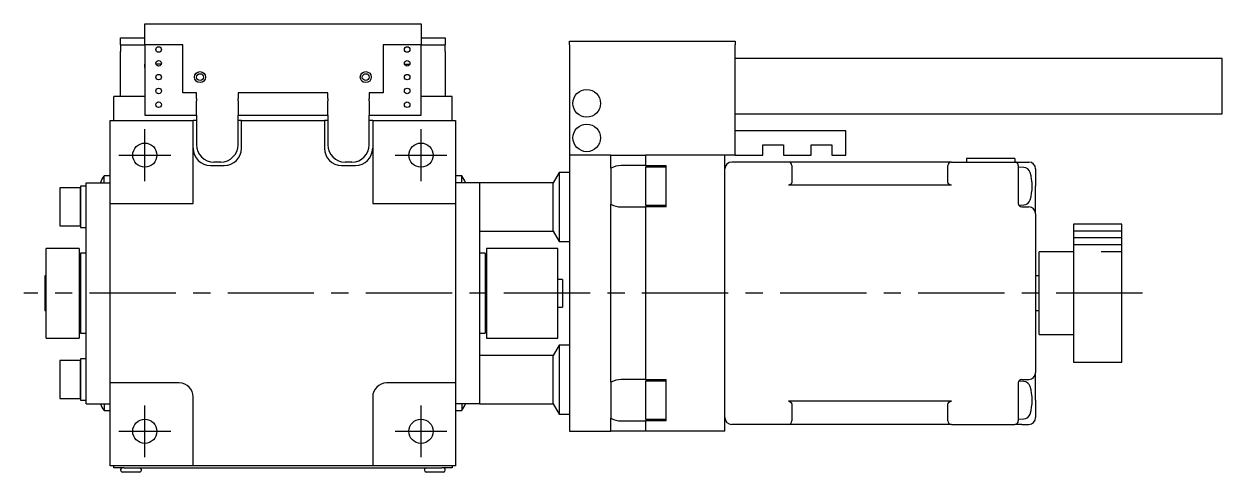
# Model space of a CAD drawing. Extents: x 56 to 595, y 17 to 332.
# Drawn here: x 361.8 to 535.2, y 205.1 to 269.9 of the extents above; entities that cross this region are included whole.
import ezdxf

# ---------------------------------------------------------------- set-up
doc = ezdxf.new("R2010")
doc.units = 0
doc.header["$LTSCALE"] = 10
doc.linetypes.add('CENTER', pattern=[2, 1.25, -0.25, 0.25, -0.25])
for name, color, linetype in [('1', 7, 'CONTINUOUS'), ('11', 7, 'CONTINUOUS'), ('2', 7, 'CONTINUOUS')]:
    doc.layers.add(name, color=color, linetype=linetype)

msp = doc.modelspace()

# ---------------------------------------------------------------- linework, layer by layer
at = {"layer": '1', "color": 7, "linetype": 'CONTINUOUS'}
for p, q in [((379.250001, 269.95), (419.250001, 269.95)), ((379.250001, 268.95), (379.250001, 269.95)), ((379.250001, 266.95), (379.250001, 268.95)), ((419.250001, 269.95), (419.250001, 268.95)), ((419.250001, 268.95), (419.250001, 266.95)), ((375.750001, 266.95), (375.750001, 267.95)), ((375.750001, 267.95), (379.250001, 267.95)), ((419.250001, 267.95), (422.750001, 267.95)), ((422.750001, 267.95), (422.750001, 266.95)), ((440.750001, 267.45), (464.750001, 267.45)), ((440.750001, 266.95), (440.750001, 267.45)), ((464.750001, 267.45), (464.750001, 266.95)), ((375.750001, 266.95), (379.250001, 266.95)), ((375.750001, 266.95), (375.750001, 265.95)), ((375.750001, 259.45), (375.750001, 265.95)), ((384.750001, 266.95), (379.250001, 266.95)), ((379.250001, 266.95), (379.250001, 256.75)), ((384.750001, 259.95), (384.750001, 266.95)), ((419.250001, 266.95), (413.750001, 266.95)), ((413.750001, 266.95), (413.750001, 259.95)), ((419.250001, 266.95), (422.750001, 266.95)), ((419.250001, 256.75), (419.250001, 266.95)), ((422.750001, 265.95), (422.750001, 266.95)), ((422.750001, 265.95), (422.750001, 259.45)), ((440.750001, 266.95), (440.750001, 250.95)), ((464.750001, 250.95), (464.750001, 266.95)), ((379.249964, 263.65), (379.249964, 264.15)), ((381.637299, 264.15), (380.862703, 264.15)), ((416.862703, 264.15), (417.637299, 264.15)), ((419.250038, 263.65), (419.250038, 264.15)), ((535.249999, 264.95), (464.750001, 264.95)), ((535.249999, 256.95), (535.249999, 264.95)), ((374.750001, 255.95), (374.750001, 259.45)), ((379.250001, 259.45), (374.750001, 259.45)), ((386.750001, 259.95), (384.750001, 259.95)), ((386.750001, 259.157107), (386.750001, 259.95)), ((386.750001, 259.157107), (386.750001, 258.803553)), ((386.750001, 257.096447), (386.750001, 258.803553)), ((405.750001, 259.95), (392.750001, 259.95)), ((392.750001, 259.95), (392.750001, 259.157107)), ((392.750001, 258.803553), (392.750001, 259.157107)), ((392.750001, 258.803553), (392.750001, 257.096447)), ((405.750001, 259.157107), (405.750001, 259.95)), ((405.750001, 259.157107), (405.750001, 258.803553)), ((405.750001, 257.096447), (405.750001, 258.803553)), ((413.750001, 259.95), (411.750001, 259.95)), ((411.750001, 259.95), (411.750001, 259.157107)), ((411.750001, 258.803553), (411.750001, 259.157107)), ((411.750001, 258.803553), (411.750001, 257.096447)), ((423.750001, 259.45), (419.250001, 259.45)), ((423.750001, 255.95), (423.750001, 259.45)), ((386.750001, 256.742893), (386.750001, 257.096447)), ((392.750001, 257.096447), (392.750001, 256.742893)), ((405.750001, 256.742893), (405.750001, 257.096447)), ((411.750001, 257.096447), (411.750001, 256.742893)), ((464.750001, 256.95), (535.249999, 256.95)), ((374.250001, 243.95), (374.250001, 255.95)), ((374.250001, 255.95), (386.250001, 255.95)), ((379.250001, 256.75), (386.750001, 256.75)), ((386.250001, 243.95), (386.250001, 255.95)), ((386.750001, 255.95), (386.250001, 255.95)), ((386.750001, 256.742893), (386.750001, 252.45)), ((392.750001, 256.75), (405.750001, 256.75)), ((392.750001, 252.45), (392.750001, 256.742893)), ((393.250001, 255.95), (392.750001, 255.95)), ((393.250001, 251.95), (393.250001, 255.95)), ((393.250001, 255.95), (405.250001, 255.95)), ((405.250001, 255.95), (405.250001, 251.95)), ((405.750001, 255.95), (405.250001, 255.95)), ((405.750001, 256.742893), (405.750001, 252.45)), ((411.750001, 256.75), (419.250001, 256.75)), ((411.750001, 252.45), (411.750001, 256.742893)), ((412.250001, 255.95), (411.750001, 255.95)), ((412.250001, 255.95), (424.250001, 255.95)), ((412.250001, 255.95), (412.250001, 243.95)), ((424.250001, 255.95), (424.250001, 243.95)), ((480.750001, 254.45), (464.750001, 254.45)), ((480.750001, 250.95), (480.750001, 254.45)), ((468.750001, 252.45), (471.750001, 252.45)), ((468.750001, 250.95), (468.750001, 252.45)), ((471.750001, 252.45), (471.750001, 250.95)), ((475.750001, 252.45), (478.750001, 252.45)), ((475.750001, 250.95), (475.750001, 252.45)), ((478.750001, 252.45), (478.750001, 250.95)), ((390.250001, 249.95), (389.250001, 249.95)), ((409.250001, 249.95), (408.250001, 249.95)), ((440.750001, 250.95), (440.750001, 210.95)), ((446.750001, 250.95), (440.750001, 250.95)), ((446.750001, 249.048076), (446.750001, 250.95)), ((446.750001, 250.95), (451.750001, 250.95)), ((451.750001, 250.95), (451.750001, 249.45)), ((463.250001, 250.95), (451.750001, 250.95)), ((463.250001, 210.95), (463.250001, 250.95)), ((464.750001, 250.95), (463.250001, 250.95)), ((472.450001, 249.95), (464.250001, 249.95)), ((464.750001, 250.95), (468.750001, 250.95)), ((471.750001, 250.95), (475.750001, 250.95)), ((496.050001, 249.95), (472.450001, 249.95)), ((478.750001, 250.95), (480.750001, 250.95)), ((496.050001, 249.95), (505.250001, 249.95)), ((505.250001, 250.45), (498.250001, 250.45)), ((498.250001, 250.45), (498.250001, 249.95)), ((505.250001, 250.45), (505.250001, 249.95)), ((505.250001, 249.95), (506.250001, 249.95)), ((506.250001, 249.95), (507.250001, 249.95)), ((388.750001, 249.45), (390.750001, 249.45)), ((407.750001, 249.45), (409.750001, 249.45)), ((439.250001, 248.45), (438.383976, 246.95)), ((439.250001, 248.45), (439.250001, 238.45)), ((440.750001, 248.45), (439.250001, 248.45)), ((446.750001, 249.048076), (446.750001, 246.45)), ((451.750001, 249.45), (448.250001, 249.45)), ((451.750001, 249.45), (454.750001, 249.45)), ((451.750001, 249.2), (451.750001, 243.7)), ((454.750001, 249.2), (451.750001, 249.2)), ((454.750001, 243.45), (454.750001, 249.45)), ((472.950001, 249.45), (472.950001, 247.95)), ((495.550001, 247.95), (495.550001, 249.45)), ((505.750001, 249.45), (505.750001, 247.95)), ((506.553724, 249.157879), (505.750001, 249.2)), ((508.250001, 248.95), (508.250001, 246.45)), ((369.950001, 246.45), (369.950001, 240.45)), ((369.950001, 246.45), (369.950001, 246.2)), ((370.750001, 246.45), (369.950001, 246.45)), ((370.750001, 246.95), (374.250001, 246.95)), ((370.750001, 214.95), (370.750001, 246.95)), ((373.352002, 246.95), (373.352002, 247.95)), ((374.250001, 247.95), (373.352002, 247.95)), ((425.148, 247.95), (424.250001, 247.95)), ((427.750001, 246.95), (424.250001, 246.95)), ((425.148, 246.95), (425.148, 247.95)), ((427.750001, 243.45), (427.750001, 246.95)), ((438.383976, 246.95), (427.750001, 246.95)), ((438.383976, 243.45), (438.383976, 246.95)), ((446.750001, 246.45), (446.750001, 243.851924)), ((472.474535, 246.598835), (472.450001, 246.598232)), ((496.050001, 246.598232), (472.450001, 246.598232)), ((472.49901, 246.60064), (472.474535, 246.598835)), ((472.523366, 246.603644), (472.49901, 246.60064)), ((472.547546, 246.60784), (472.523366, 246.603644)), ((472.571491, 246.613217), (472.547546, 246.60784)), ((472.595143, 246.619762), (472.571491, 246.613217)), ((472.618446, 246.62746), (472.595143, 246.619762)), ((472.641343, 246.636293), (472.618446, 246.62746)), ((472.663779, 246.646238), (472.641343, 246.636293)), ((472.685699, 246.657272), (472.663779, 246.646238)), ((472.707052, 246.669368), (472.685699, 246.657272)), ((472.727786, 246.682497), (472.707052, 246.669368)), ((472.747851, 246.696629), (472.727786, 246.682497)), ((472.767198, 246.711727), (472.747851, 246.696629)), ((472.78578, 246.727757), (472.767198, 246.711727)), ((472.803554, 246.744679), (472.78578, 246.727757)), ((472.820477, 246.762453), (472.803554, 246.744679)), ((472.836506, 246.781036), (472.820477, 246.762453)), ((472.851605, 246.800383), (472.836506, 246.781036)), ((472.865736, 246.820447), (472.851605, 246.800383)), ((472.878865, 246.841181), (472.865736, 246.820447)), ((472.890962, 246.862534), (472.878865, 246.841181)), ((472.901996, 246.884455), (472.890962, 246.862534)), ((472.911941, 246.906891), (472.901996, 246.884455)), ((472.920773, 246.929787), (472.911941, 246.906891)), ((472.928471, 246.95309), (472.920773, 246.929787)), ((472.935017, 246.976742), (472.928471, 246.95309)), ((472.940394, 247.000687), (472.935017, 246.976742)), ((472.944589, 247.024867), (472.940394, 247.000687)), ((472.947593, 247.049224), (472.944589, 247.024867)), ((472.949399, 247.073698), (472.947593, 247.049224)), ((472.950001, 247.098232), (472.949399, 247.073698)), ((472.950001, 247.95), (472.950001, 247.098232)), ((495.550001, 247.098232), (495.550001, 247.95)), ((495.550603, 247.073698), (495.550001, 247.098232)), ((495.552409, 247.049224), (495.550603, 247.073698)), ((495.555413, 247.024867), (495.552409, 247.049224)), ((495.559608, 247.000687), (495.555413, 247.024867)), ((495.564985, 246.976742), (495.559608, 247.000687)), ((495.571531, 246.95309), (495.564985, 246.976742)), ((495.579229, 246.929787), (495.571531, 246.95309)), ((495.588061, 246.906891), (495.579229, 246.929787)), ((495.598006, 246.884455), (495.588061, 246.906891)), ((495.60904, 246.862534), (495.598006, 246.884455)), ((495.621137, 246.841181), (495.60904, 246.862534)), ((495.634266, 246.820447), (495.621137, 246.841181)), ((495.648397, 246.800383), (495.634266, 246.820447)), ((495.663496, 246.781036), (495.648397, 246.800383)), ((495.679525, 246.762453), (495.663496, 246.781036)), ((495.696448, 246.744679), (495.679525, 246.762453)), ((495.714222, 246.727757), (495.696448, 246.744679)), ((495.732804, 246.711727), (495.714222, 246.727757)), ((495.752151, 246.696629), (495.732804, 246.711727)), ((495.772216, 246.682497), (495.752151, 246.696629)), ((495.79295, 246.669368), (495.772216, 246.682497)), ((495.814303, 246.657272), (495.79295, 246.669368)), ((495.836223, 246.646238), (495.814303, 246.657272)), ((495.858659, 246.636293), (495.836223, 246.646238)), ((495.881556, 246.62746), (495.858659, 246.636293)), ((495.904859, 246.619762), (495.881556, 246.62746)), ((495.928511, 246.613217), (495.904859, 246.619762)), ((495.952456, 246.60784), (495.928511, 246.613217)), ((495.976636, 246.603644), (495.952456, 246.60784)), ((496.000992, 246.60064), (495.976636, 246.603644)), ((496.025467, 246.598835), (496.000992, 246.60064)), ((496.050001, 246.598232), (496.025467, 246.598835)), ((505.750001, 247.95), (505.750001, 243.864214)), ((508.250001, 242.45), (508.250001, 246.45)), ((366.950001, 246.2), (366.950001, 240.7)), ((369.950001, 246.2), (366.950001, 246.2)), ((369.950001, 246.2), (369.950001, 243.45)), ((369.950001, 240.7), (369.950001, 246.2)), ((369.950001, 243.45), (369.950001, 240.7)), ((374.250001, 243.95), (386.250001, 243.95)), ((374.250001, 217.95), (374.250001, 243.95)), ((412.250001, 243.95), (424.250001, 243.95)), ((424.250001, 243.95), (424.250001, 217.95)), ((427.750001, 218.45), (427.750001, 243.45)), ((438.383976, 239.95), (438.383976, 243.45)), ((446.750001, 218.048076), (446.750001, 243.851924)), ((448.250001, 243.45), (451.750001, 243.45)), ((451.750001, 243.7), (454.750001, 243.7)), ((451.750001, 243.45), (451.750001, 218.45)), ((454.750001, 243.45), (451.750001, 243.45)), ((505.815038, 243.703408), (506.553724, 243.742121)), ((506.250001, 243.45), (507.250001, 243.45)), ((508.250001, 242.45), (508.250001, 219.45)), ((366.950001, 240.7), (369.950001, 240.7)), ((369.950001, 240.7), (369.950001, 240.45)), ((369.950001, 240.45), (370.750001, 240.45)), ((427.750001, 239.95), (438.383976, 239.95)), ((438.383976, 239.95), (439.250001, 238.45)), ((513.750001, 240.95), (513.750001, 220.95)), ((520.750001, 240.95), (513.750001, 240.95)), ((520.750001, 220.95), (520.750001, 240.95)), ((439.250001, 238.45), (440.750001, 238.45)), ((364.950001, 230.95), (364.950001, 237.45)), ((369.750001, 237.45), (364.950001, 237.45)), ((369.750001, 237.45), (369.750001, 230.95)), ((369.950001, 236.75), (369.950001, 230.8874)), ((370.750001, 236.75), (369.950001, 236.75)), ((428.550001, 236.75), (427.750001, 236.75)), ((428.550001, 236.75), (428.550001, 230.8874)), ((428.750001, 237.45), (428.750001, 230.95)), ((433.550001, 237.45), (428.750001, 237.45)), ((439.050001, 237.45), (433.550001, 237.45)), ((439.050001, 224.45), (439.050001, 237.45)), ((508.750001, 224.95), (508.750001, 236.95)), ((513.750001, 236.95), (508.750001, 236.95)), ((369.950001, 234.45), (369.750001, 234.45)), ((428.750001, 234.45), (428.550001, 234.45)), ((364.750001, 233.45), (364.750001, 228.45)), ((364.950001, 233.45), (364.750001, 233.45)), ((439.750001, 232.95), (439.050001, 232.95)), ((439.750001, 232.95), (439.750001, 228.95)), ((439.750001, 232.95), (439.750001, 228.95)), ((508.750001, 233.45), (508.250001, 233.45)), ((364.950001, 224.45), (364.950001, 230.95)), ((369.750001, 230.95), (369.750001, 224.45)), ((369.950001, 230.8874), (369.950001, 225.15)), ((428.550001, 230.8874), (428.550001, 225.15)), ((428.750001, 230.95), (428.750001, 224.45)), ((364.750001, 228.45), (364.950001, 228.45)), ((369.750001, 227.45), (369.950001, 227.45)), ((428.550001, 227.45), (428.750001, 227.45)), ((439.050001, 228.95), (439.750001, 228.95)), ((508.250001, 228.45), (508.750001, 228.45)), ((364.950001, 224.45), (369.750001, 224.45)), ((369.950001, 225.15), (370.750001, 225.15)), ((427.750001, 225.15), (428.550001, 225.15)), ((428.750001, 224.45), (433.550001, 224.45)), ((433.550001, 224.45), (439.050001, 224.45)), ((508.750001, 224.95), (513.750001, 224.95)), ((439.250001, 223.45), (438.383976, 221.95)), ((439.250001, 223.45), (439.250001, 213.45)), ((440.750001, 223.45), (439.250001, 223.45)), ((366.950001, 221.2), (366.950001, 215.7)), ((369.950001, 221.2), (366.950001, 221.2)), ((369.950001, 221.45), (369.950001, 215.45)), ((369.950001, 221.45), (369.950001, 221.2)), ((370.750001, 221.45), (369.950001, 221.45)), ((369.950001, 221.2), (369.950001, 218.45)), ((369.950001, 215.7), (369.950001, 221.2)), ((438.383976, 221.95), (427.750001, 221.95)), ((438.383976, 218.45), (438.383976, 221.95)), ((513.750001, 220.95), (520.750001, 220.95)), ((508.250001, 215.45), (508.250001, 219.45)), ((369.950001, 218.45), (369.950001, 215.7)), ((374.250001, 205.95), (374.250001, 217.95)), ((384.250001, 217.95), (374.250001, 217.95)), ((424.250001, 217.95), (414.250001, 217.95)), ((424.250001, 217.95), (424.250001, 205.95)), ((427.750001, 214.95), (427.750001, 218.45)), ((438.383976, 214.95), (438.383976, 218.45)), ((446.750001, 218.048076), (446.750001, 215.45)), ((451.750001, 218.45), (448.250001, 218.45)), ((451.750001, 218.45), (454.750001, 218.45)), ((451.750001, 218.2), (451.750001, 212.7)), ((454.750001, 218.2), (451.750001, 218.2)), ((454.750001, 212.45), (454.750001, 218.45)), ((505.750001, 218.035786), (505.750001, 213.95)), ((506.553724, 218.157879), (505.815038, 218.196592)), ((506.250001, 218.45), (507.250001, 218.45)), ((366.950001, 215.7), (369.950001, 215.7)), ((369.950001, 215.7), (369.950001, 215.45)), ((369.950001, 215.45), (370.750001, 215.45)), ((386.250001, 205.95), (386.250001, 215.95)), ((412.250001, 215.95), (412.250001, 205.95)), ((446.750001, 215.45), (446.750001, 212.851924)), ((496.050001, 215.301768), (472.450001, 215.301768)), ((472.450001, 215.301768), (472.474535, 215.301165)), ((472.474535, 215.301165), (472.49901, 215.29936)), ((472.49901, 215.29936), (472.523366, 215.296356)), ((472.523366, 215.296356), (472.547546, 215.29216)), ((472.547546, 215.29216), (472.571491, 215.286783)), ((472.571491, 215.286783), (472.595143, 215.280238)), ((472.595143, 215.280238), (472.618446, 215.27254)), ((472.618446, 215.27254), (472.641343, 215.263707)), ((472.641343, 215.263707), (472.663779, 215.253762)), ((472.663779, 215.253762), (472.685699, 215.242728)), ((472.685699, 215.242728), (472.707052, 215.230632)), ((472.707052, 215.230632), (472.727786, 215.217503)), ((472.727786, 215.217503), (472.747851, 215.203371)), ((472.747851, 215.203371), (472.767198, 215.188273)), ((472.767198, 215.188273), (472.78578, 215.172243)), ((472.78578, 215.172243), (472.803554, 215.155321)), ((472.803554, 215.155321), (472.820477, 215.137547)), ((495.679525, 215.137547), (495.696448, 215.155321)), ((495.696448, 215.155321), (495.714222, 215.172243)), ((495.714222, 215.172243), (495.732804, 215.188273)), ((495.732804, 215.188273), (495.752151, 215.203371)), ((495.752151, 215.203371), (495.772216, 215.217503)), ((495.772216, 215.217503), (495.79295, 215.230632)), ((495.79295, 215.230632), (495.814303, 215.242728)), ((495.814303, 215.242728), (495.836223, 215.253762)), ((495.836223, 215.253762), (495.858659, 215.263707)), ((495.858659, 215.263707), (495.881556, 215.27254)), ((495.881556, 215.27254), (495.904859, 215.280238)), ((495.904859, 215.280238), (495.928511, 215.286783)), ((495.928511, 215.286783), (495.952456, 215.29216)), ((495.952456, 215.29216), (495.976636, 215.296356)), ((495.976636, 215.296356), (496.000992, 215.29936)), ((496.000992, 215.29936), (496.025467, 215.301165)), ((496.025467, 215.301165), (496.050001, 215.301768)), ((508.250001, 215.45), (508.250001, 212.95)), ((370.750001, 214.95), (374.250001, 214.95)), ((373.352002, 214.95), (373.352002, 213.95)), ((373.352002, 213.95), (374.250001, 213.95)), ((427.750001, 214.95), (424.250001, 214.95)), ((424.250001, 213.95), (425.148, 213.95)), ((425.148, 214.95), (425.148, 213.95)), ((427.750001, 214.95), (438.383976, 214.95)), ((438.383976, 214.95), (439.250001, 213.45)), ((439.250001, 213.45), (440.750001, 213.45)), ((472.820477, 215.137547), (472.836506, 215.118964)), ((472.836506, 215.118964), (472.851605, 215.099617)), ((472.851605, 215.099617), (472.865736, 215.079553)), ((472.865736, 215.079553), (472.878865, 215.058819)), ((472.878865, 215.058819), (472.890962, 215.037466)), ((472.890962, 215.037466), (472.901996, 215.015545)), ((472.901996, 215.015545), (472.911941, 214.993109)), ((472.911941, 214.993109), (472.920773, 214.970213)), ((472.920773, 214.970213), (472.928471, 214.94691)), ((472.928471, 214.94691), (472.935017, 214.923258)), ((472.935017, 214.923258), (472.940394, 214.899313)), ((472.940394, 214.899313), (472.944589, 214.875133)), ((472.944589, 214.875133), (472.947593, 214.850776)), ((472.947593, 214.850776), (472.949399, 214.826302)), ((472.949399, 214.826302), (472.950001, 214.801768)), ((472.950001, 214.801768), (472.950001, 213.95)), ((472.950001, 213.95), (472.950001, 212.45)), ((495.550001, 214.801768), (495.550603, 214.826302)), ((495.550001, 213.95), (495.550001, 214.801768)), ((495.550001, 212.45), (495.550001, 213.95)), ((495.550603, 214.826302), (495.552409, 214.850776)), ((495.552409, 214.850776), (495.555413, 214.875133)), ((495.555413, 214.875133), (495.559608, 214.899313)), ((495.559608, 214.899313), (495.564985, 214.923258)), ((495.564985, 214.923258), (495.571531, 214.94691)), ((495.571531, 214.94691), (495.579229, 214.970213)), ((495.579229, 214.970213), (495.588061, 214.993109)), ((495.588061, 214.993109), (495.598006, 215.015545)), ((495.598006, 215.015545), (495.60904, 215.037466)), ((495.60904, 215.037466), (495.621137, 215.058819)), ((495.621137, 215.058819), (495.634266, 215.079553)), ((495.634266, 215.079553), (495.648397, 215.099617)), ((495.648397, 215.099617), (495.663496, 215.118964)), ((495.663496, 215.118964), (495.679525, 215.137547)), ((505.750001, 213.95), (505.750001, 212.45)), ((446.750001, 210.95), (446.750001, 212.851924)), ((448.250001, 212.45), (451.750001, 212.45)), ((451.750001, 212.7), (454.750001, 212.7)), ((451.750001, 212.45), (451.750001, 210.95)), ((454.750001, 212.45), (451.750001, 212.45)), ((472.450001, 211.95), (464.250001, 211.95)), ((496.050001, 211.95), (472.450001, 211.95)), ((496.050001, 211.95), (505.250001, 211.95)), ((506.250001, 211.95), (505.250001, 211.95)), ((505.750001, 212.7), (506.553724, 212.742121)), ((506.250001, 211.95), (507.250001, 211.95)), ((440.750001, 210.95), (446.750001, 210.95)), ((451.750001, 210.95), (446.750001, 210.95)), ((463.250001, 210.95), (451.750001, 210.95)), ((386.250001, 205.95), (374.250001, 205.95)), ((374.750001, 205.65), (374.750001, 205.95)), ((376.250001, 205.65), (374.750001, 205.65)), ((375.750001, 205.4), (375.750001, 205.3)), ((378.500001, 205.05), (376.000001, 205.05)), ((376.250001, 205.65), (422.250001, 205.65)), ((378.750001, 205.3), (378.750001, 205.4)), ((412.250001, 205.95), (386.250001, 205.95)), ((424.250001, 205.95), (412.250001, 205.95)), ((419.750001, 205.4), (419.750001, 205.3)), ((422.500001, 205.05), (420.000001, 205.05)), ((423.750001, 205.65), (422.250001, 205.65)), ((422.750001, 205.3), (422.750001, 205.4)), ((423.750001, 205.95), (423.750001, 205.65))]:
    msp.add_line(p, q, dxfattribs=at)
for centre, radius in [((381.250001, 266.25), 0.4), ((417.250001, 266.25), 0.4), ((381.250001, 264.25), 0.4), ((417.250001, 264.25), 0.4), ((381.250001, 262.25), 0.4), ((387.250001, 262.25), 0.8), ((387.250001, 262.25), 0.5), ((411.250001, 262.25), 0.8), ((411.250001, 262.25), 0.5), ((417.250001, 262.25), 0.4), ((381.250001, 260.25), 0.4), ((417.250001, 260.25), 0.4), ((443.250001, 258.45), 2), ((381.250001, 258.25), 0.4), ((417.250001, 258.25), 0.4), ((443.250001, 253.45), 2), ((379.250001, 250.95), 1.75), ((419.250001, 250.95), 1.75), ((379.250001, 210.95), 1.75), ((419.250001, 210.95), 1.75)]:
    msp.add_circle(centre, radius, dxfattribs=at)
for centre, radius, start, end in [((388.750001, 251.95), 2.5, 180, 270), ((389.250001, 252.45), 2.5, 180, 270), ((390.250001, 252.45), 2.5, 270, 0), ((390.750001, 251.95), 2.5, 270, 0), ((407.750001, 251.95), 2.5, 180, 270), ((408.250001, 252.45), 2.5, 180, 270), ((409.250001, 252.45), 2.5, 270, 0), ((409.750001, 251.95), 2.5, 270, 0), ((464.250001, 248.95), 1, 90, 180), ((472.450001, 249.45), 0.5, 0, 90), ((496.050001, 249.45), 0.5, 90, 180), ((505.250001, 249.45), 0.5, 0, 90), ((507.250001, 248.95), 1, 0, 90), ((448.250001, 246.45), 3, 90, 120), ((506.501389, 248.159249), 1, 16.551336, 87.000028), ((500.750001, 246.45), 7, 343.448632, 16.551368), ((375.850001, 245.95), 3.2, 141.317813, 161.790043), ((422.650001, 245.95), 3.2, 18.209957, 38.682187), ((448.250001, 246.45), 3, 240, 270), ((506.250001, 243.95), 0.5, 180, 270), ((506.501389, 244.740751), 1, 272.999972, 343.448664), ((507.250001, 242.45), 1, 0, 90), ((507.250001, 219.45), 1, 270, 0), ((384.250001, 215.95), 2, 0, 90), ((414.250001, 215.95), 2, 90, 180), ((448.250001, 215.45), 3, 90, 120), ((506.250001, 217.95), 0.5, 90, 180), ((506.501389, 217.159249), 1, 16.551336, 87.000028), ((500.750001, 215.45), 7, 343.448632, 16.551368), ((375.850001, 215.95), 3.2, 198.209957, 218.682187), ((422.650001, 215.95), 3.2, 321.317813, 341.790043), ((506.501389, 213.740751), 1, 272.999972, 343.448664), ((448.250001, 215.45), 3, 240, 270), ((464.250001, 212.95), 1, 180, 270), ((472.450001, 212.45), 0.5, 270, 0), ((496.050001, 212.45), 0.5, 180, 270), ((505.250001, 212.45), 0.5, 270, 0), ((507.250001, 212.95), 1, 270, 0), ((376.000001, 205.4), 0.25, 90, 180), ((376.000001, 205.3), 0.25, 180, 270), ((378.500001, 205.4), 0.25, 0, 90), ((378.500001, 205.3), 0.25, 270, 0), ((420.000001, 205.4), 0.25, 90, 180), ((420.000001, 205.3), 0.25, 180, 270), ((422.500001, 205.4), 0.25, 0, 90), ((422.500001, 205.3), 0.25, 270, 0)]:
    msp.add_arc(centre, radius, start, end, dxfattribs=at)
at = {"layer": '11', "color": 4, "linetype": 'CENTER'}
for p, q in [((379.250001, 247.2), (379.250001, 254.7)), ((419.250001, 247.2), (419.250001, 254.7)), ((375.500001, 250.95), (383.000001, 250.95)), ((415.500001, 250.95), (423.000001, 250.95)), ((523.750001, 230.95), (361.750001, 230.95)), ((379.250001, 207.2), (379.250001, 214.7)), ((419.250001, 207.2), (419.250001, 214.7)), ((375.500001, 210.95), (383.000001, 210.95)), ((415.500001, 210.95), (423.000001, 210.95))]:
    msp.add_line(p, q, dxfattribs=at)
at = {"layer": '2', "color": 4, "linetype": 'CONTINUOUS'}
for p, q in [((520.750001, 239.95), (513.750001, 239.95)), ((520.750001, 238.95), (513.750001, 238.95)), ((520.750001, 237.95), (513.750001, 237.95)), ((520.750001, 236.95), (517.750001, 236.95))]:
    msp.add_line(p, q, dxfattribs=at)

doc.saveas('drawing.dxf')
